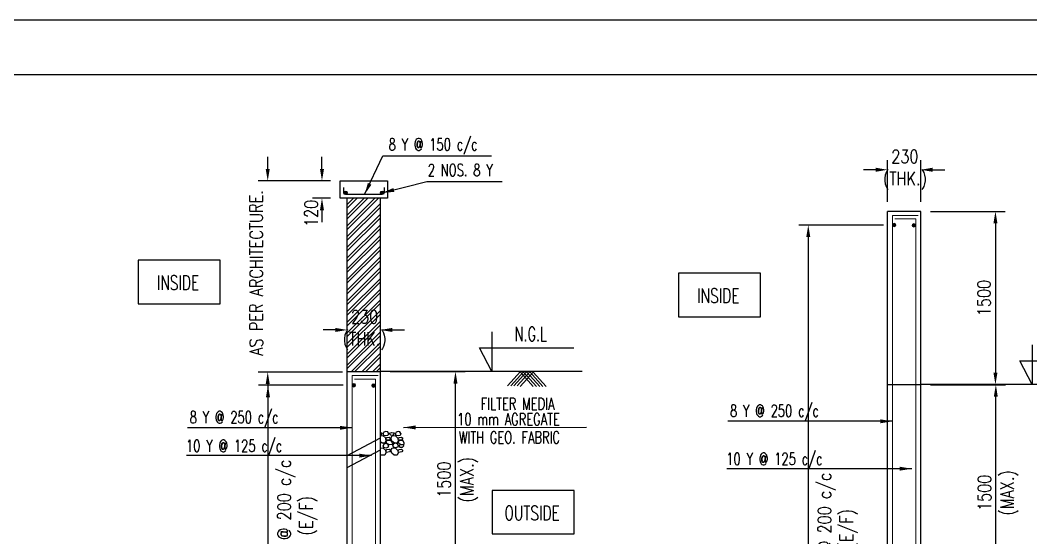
# Model space of a CAD drawing. Extents: x 345615 to 1272425, y -526289 to -156124.
# Drawn here: x 918692 to 939739, y -277048 to -266277 of the extents above; entities that cross this region are included whole.
import ezdxf
from ezdxf.enums import TextEntityAlignment as Align
from ezdxf.lldxf.tags import DXFTag

# ---------------------------------------------------------------- set-up
doc = ezdxf.new("R2010")
doc.units = 0
doc.header["$LTSCALE"] = 500
doc.header["$MEASUREMENT"] = 0
doc.header["$PDMODE"] = 35
doc.header["$PDSIZE"] = -15
doc.linetypes.add('HIDDEN2', pattern=[0.1875, 0.125, -0.0625])
doc.layers.get('DEFPOINTS').update_dxf_attribs({"color": 4})
for name, color, linetype in [('BEAM', 4, 'Continuous'), ('Layer1', 7, 'Continuous'), ('LEVEL SECTION', 3, 'Continuous'), ('S-CONCRET LINE', 4, 'Continuous'), ('S-DIM-1', 5, 'Continuous'), ('S-DIMANTION', 5, 'Continuous'), ('S-HATCH', 253, 'Continuous'), ('S-LEVEL SECTION', 3, 'Continuous'), ('S-REINF', 6, 'Continuous'), ('S-REINFORCEMENT', 6, 'Continuous'), ('S-TEXT', 2, 'Continuous'), ('S-TEXT-1', 4, 'Continuous'), ('s_TITILE', 9, 'Continuous')]:
    doc.layers.add(name, color=color, linetype=linetype)
doc.layers.add('hatch', color=7, linetype='Continuous', lineweight=5)
doc.layers.add('RIDE-PROFILE', color=8, linetype='Continuous', lineweight=25)
doc.styles.add('ROMANS', font='simplex.shx', dxfattribs={"width": 0.8, "height": 275, "bigfont": 'bigfont.shx'})
tags = doc.linetypes.add('HIDDEN', pattern=[0.375, 0.25, -0.125]).pattern_tags.tags
tags[6:7] = [DXFTag(74, 4), DXFTag(75, 0), DXFTag(340, '0'), DXFTag(46, 1.0), DXFTag(50, 0.0), DXFTag(44, 0.0), DXFTag(45, 0.0)]
tags[4:5] = [DXFTag(74, 4), DXFTag(75, 0), DXFTag(340, '0'), DXFTag(46, 1.0), DXFTag(50, 0.0), DXFTag(44, 0.0), DXFTag(45, 0.0)]
doc.dimstyles.new('dim100', dxfattribs={"dimtxt": 250, "dimasz": 250, "dimexe": 200, "dimexo": 200, "dimgap": 100, "dimtad": 1, "dimdec": 0, "dimzin": 0, "dimdsep": 46, "dimtxsty": 'ROMANS', "dimcen": 0, "dimclrd": 5, "dimclre": 5, "dimclrt": 4, "dimadec": 0, "dimazin": 0, "dimtfac": 1, "dimtdec": 0, "dimtix": 1, "dimtofl": 0, "dimtmove": 2, "dimatfit": 3, "dimfxl": 0, "dimtolj": 1, "dimtzin": 0, "dimlwd": -1, "dimlwe": -1, "dimarcsym": 0})
doc.dimstyles.new('dim33.33', dxfattribs={"dimtxt": 250, "dimasz": 250, "dimexe": 200, "dimexo": 200, "dimgap": 100, "dimtad": 1, "dimdec": 0, "dimlfac": 0.333331, "dimzin": 0, "dimdsep": 46, "dimtxsty": 'ROMANS', "dimcen": 0, "dimclrd": 5, "dimclre": 5, "dimclrt": 4, "dimadec": 0, "dimazin": 0, "dimtfac": 1, "dimtdec": 0, "dimtix": 1, "dimtofl": 0, "dimtmove": 2, "dimatfit": 3, "dimfxl": 0, "dimtolj": 1, "dimtzin": 0, "dimlwd": -1, "dimlwe": -1, "dimarcsym": 0})

# ---------------------------------------------------------------- blocks, each defined once
blk = doc.blocks.new('*D933')
at = {"layer": 'DEFPOINTS', "color": 0}
for p in [(925617, -273873, -6), (923852, -280206), (925642, -280206)]:
    blk.add_point(p, dxfattribs=at)
at = {"layer": 'S-DIM-1', "color": 5}
for p, q in [((925417, -273873), (923652, -273873)), ((923852, -274123), (923852, -279956)), ((925442, -280206), (923652, -280206))]:
    blk.add_line(p, q, dxfattribs=at)
for points in [[(923810, -274123), (923894, -274123), (923852, -273873)], [(923810, -279956), (923894, -279956), (923852, -280206)]]:
    blk.add_solid(points, dxfattribs=at)
at = {"layer": 'S-DIM-1', "color": 4, "insert": (924465, -276588), "char_height": 275, "attachment_point": 5, "rotation": 90, "style": 'ROMANS'}
blk.add_mtext('\\A1;8 Y @ 200 c/c\\P(E/F)', dxfattribs=at)
blk = doc.blocks.new('*D936')
at = {"layer": 'DEFPOINTS', "color": 0}
for p in [(926194, -273589), (927757, -273589), (926194, -278089)]:
    blk.add_point(p, dxfattribs=at)
at = {"layer": 'S-DIM-1', "color": 5}
for p, q in [((926394, -273589), (927957, -273589)), ((927757, -277839), (927757, -273839)), ((926394, -278089), (927957, -278089))]:
    blk.add_line(p, q, dxfattribs=at)
for points in [[(927716, -273839), (927799, -273839), (927757, -273589)], [(927716, -277839), (927799, -277839), (927757, -278089)]]:
    blk.add_solid(points, dxfattribs=at)
at = {"layer": 'S-DIM-1', "color": 4, "char_height": 275, "rotation": 90, "style": 'ROMANS'}
for s, insert, attachment_point in [('\\A1;1500', (927657, -275839), 8), ('\\A1;(MAX.)', (927857, -275839), 2)]:
    blk.add_mtext(s, dxfattribs=dict(at, insert=insert, attachment_point=attachment_point))
blk = doc.blocks.new('A$C1DFA76C7')
at = {"color": 253, "linetype": 'Continuous'}
for p, q in [((-136, 449), (-121, 413)), ((-134, 449), (-118, 485)), ((-118, 485), (-78, 497)), ((-78, 497), (-37, 482)), ((-37, 482), (-22, 449)), ((-35, 413), (-22, 449)), ((-4, 449), (4, 469)), ((24, 418), (-4, 449)), ((52, 474), (4, 469)), ((82, 424), (24, 418)), ((103, 462), (52, 474)), ((105, 449), (82, 424)), ((105, 449), (103, 462)), ((118, 449), (133, 413)), ((120, 449), (136, 485)), ((136, 485), (176, 497)), ((176, 497), (217, 482)), ((217, 482), (232, 449)), ((219, 413), (232, 449)), ((250, 449), (258, 469)), ((278, 418), (250, 449)), ((289, 473), (258, 469)), ((-207, 258), (-179, 309)), ((-207, 228), (-207, 258)), ((-144, 223), (-207, 228)), ((-201, 197), (-193, 217)), ((-145, 222), (-193, 217)), ((-179, 309), (-113, 309)), ((-149, 378), (-174, 352)), ((-174, 352), (-154, 322)), ((-154, 322), (-90, 314)), ((-98, 370), (-149, 378)), ((-94, 209), (-145, 222)), ((-90, 251), (-144, 223)), ((-121, 413), (-78, 401)), ((-113, 309), (-80, 286)), ((-78, 352), (-98, 370)), ((-90, 314), (-78, 337)), ((-80, 286), (-90, 251)), ((-82, 203), (-66, 239)), ((-78, 401), (-35, 413)), ((-75, 355), (-78, 302)), ((-78, 337), (-78, 352)), ((-78, 302), (-57, 253)), ((-17, 408), (-75, 355)), ((-66, 239), (-26, 251)), ((-57, 253), (-4, 251)), ((-26, 251), (15, 236)), ((44, 403), (-17, 408)), ((-4, 251), (52, 294)), ((15, 236), (30, 203)), ((29, 258), (75, 309)), ((47, 228), (29, 258)), ((72, 358), (44, 403)), ((110, 223), (47, 228)), ((52, 294), (72, 358)), ((75, 309), (141, 309)), ((105, 378), (80, 352)), ((80, 352), (100, 322)), ((100, 322), (164, 314)), ((156, 370), (105, 378)), ((164, 251), (110, 223)), ((120, 195), (136, 231)), ((133, 413), (176, 401)), ((136, 231), (176, 243)), ((141, 309), (174, 286)), ((176, 352), (156, 370)), ((164, 314), (176, 337)), ((174, 286), (164, 251)), ((176, 401), (219, 413)), ((179, 355), (176, 302)), ((176, 337), (176, 352)), ((176, 302), (197, 253)), ((176, 243), (217, 228)), ((237, 408), (179, 355)), ((197, 253), (250, 251)), ((217, 228), (232, 195)), ((289, 404), (237, 408)), ((250, 251), (289, 281)), ((289, 420), (278, 418)), ((-173, 166), (-201, 197)), ((-149, 124), (-174, 98)), ((-174, 98), (-154, 68)), ((-114, 171), (-173, 166)), ((-154, 68), (-90, 60)), ((-98, 116), (-149, 124)), ((-92, 197), (-114, 171)), ((-78, 98), (-98, 116)), ((-92, 197), (-94, 209)), ((-90, 60), (-78, 83)), ((-84, 203), (-69, 168)), ((-75, 101), (-78, 48)), ((-78, 83), (-78, 98)), ((-78, 48), (-58, 0)), ((-17, 154), (-75, 101)), ((-69, 168), (-26, 155)), ((-26, 155), (17, 168)), ((44, 149), (-17, 154)), ((0, 0), (52, 40)), ((17, 168), (30, 203)), ((72, 104), (44, 149)), ((52, 40), (72, 104)), ((105, 124), (80, 98)), ((80, 98), (100, 68)), ((100, 68), (164, 60)), ((156, 116), (105, 124)), ((118, 195), (133, 159)), ((133, 159), (176, 147)), ((176, 98), (156, 116)), ((164, 60), (176, 83)), ((176, 147), (219, 159)), ((179, 101), (176, 48)), ((176, 83), (176, 98)), ((176, 48), (196, 0)), ((237, 154), (179, 101)), ((219, 159), (232, 195)), ((289, 150), (237, 154))]:
    blk.add_line(p, q, dxfattribs=at)
at = {"color": 253}
for p, q in [((196, 0), (289, 0, -10)), ((-58, 0), (0, 0))]:
    blk.add_line(p, q, dxfattribs=at)
blk = doc.blocks.new('*D988')
at = {"layer": 'DEFPOINTS', "color": 0}
for p in [(926194, -272723), (925504, -273589), (926194, -273589)]:
    blk.add_point(p, dxfattribs=at)
at = {"layer": 'S-DIM-1', "color": 5}
for p, q in [((925504, -273389), (925504, -272523)), ((926194, -273389), (926194, -272523)), ((925254, -272723), (925004, -272723)), ((926444, -272723), (926694, -272723))]:
    blk.add_line(p, q, dxfattribs=at)
for points in [[(925254, -272681), (925254, -272765), (925504, -272723)], [(926444, -272681), (926444, -272765), (926194, -272723)]]:
    blk.add_solid(points, dxfattribs=at)
at = {"layer": 'S-DIM-1', "color": 4, "insert": (925864, -272723), "char_height": 275, "attachment_point": 5, "style": 'ROMANS'}
blk.add_mtext('\\A1;230\\P(THK.)', dxfattribs=at)
blk = doc.blocks.new('*D997')
at = {"layer": 'DEFPOINTS', "color": 0}
for p in [(925354, -269622), (924977, -269982), (925354, -269982)]:
    blk.add_point(p, dxfattribs=at)
at = {"layer": 'S-DIM-1', "color": 5}
for p, q in [((924977, -269372), (924977, -269122)), ((925154, -269622), (924777, -269622)), ((925154, -269982), (924777, -269982)), ((924977, -270232), (924977, -270482))]:
    blk.add_line(p, q, dxfattribs=at)
for points in [[(924935, -269372), (925019, -269372), (924977, -269622)], [(924935, -270232), (925019, -270232), (924977, -269982)]]:
    blk.add_solid(points, dxfattribs=at)
at = {"layer": 'S-DIM-1', "color": 4, "insert": (924752, -270297), "char_height": 275, "attachment_point": 5, "rotation": 90, "style": 'ROMANS'}
blk.add_mtext('\\A1;120', dxfattribs=at)
blk = doc.blocks.new('*D998')
at = {"layer": 'DEFPOINTS', "color": 0, "linetype": 'ByBlock', "ltscale": 20}
for p in [(925354, -269622, 5), (923847, -273600), (925604, -273600, 0)]:
    blk.add_point(p, dxfattribs=at)
at = {"layer": 'S-DIMANTION', "color": 5, "linetype": 'ByBlock', "ltscale": 20}
for p, q in [((923847, -269372), (923847, -269122)), ((925154, -269622), (923647, -269622)), ((925404, -273600), (923647, -273600)), ((923847, -273850), (923847, -274100))]:
    blk.add_line(p, q, dxfattribs=at)
for points in [[(923805, -269372), (923889, -269372), (923847, -269622)], [(923805, -273850), (923889, -273850), (923847, -273600)]]:
    blk.add_solid(points, dxfattribs=at)
at = {"layer": 'S-DIMANTION', "color": 4, "linetype": 'ByBlock', "lineweight": -2, "ltscale": 20, "insert": (923609, -271611), "char_height": 275, "attachment_point": 5, "rotation": 90, "style": 'ROMANS'}
blk.add_mtext('\\A1; AS PER ARCHITECTURE.', dxfattribs=at)
blk = doc.blocks.new('*D878')
at = {"layer": 'DEFPOINTS', "color": 0}
for p in [(936871, -270539, -6), (935105, -280479), (936896, -280479)]:
    blk.add_point(p, dxfattribs=at)
at = {"layer": 'S-DIM-1', "color": 5}
for p, q in [((936671, -270539), (934905, -270539)), ((935105, -270789), (935105, -280229)), ((936696, -280479), (934905, -280479))]:
    blk.add_line(p, q, dxfattribs=at)
for points in [[(935063, -270789), (935147, -270789), (935105, -270539)], [(935063, -280229), (935147, -280229), (935105, -280479)]]:
    blk.add_solid(points, dxfattribs=at)
at = {"layer": 'S-DIM-1', "color": 4, "insert": (935718, -276860), "char_height": 275, "attachment_point": 5, "rotation": 90, "style": 'ROMANS'}
blk.add_mtext('\\A1;8 Y @ 200 c/c\\P(E/F)', dxfattribs=at)
blk = doc.blocks.new('*D881')
at = {"layer": 'DEFPOINTS', "color": 0}
for p in [(937447, -273862), (939011, -273862), (937447, -278362)]:
    blk.add_point(p, dxfattribs=at)
at = {"layer": 'S-DIM-1', "color": 5}
for p, q in [((937647, -273862), (939211, -273862)), ((939011, -278112), (939011, -274112)), ((937647, -278362), (939211, -278362))]:
    blk.add_line(p, q, dxfattribs=at)
for points in [[(938969, -274112), (939052, -274112), (939011, -273862)], [(938969, -278112), (939052, -278112), (939011, -278362)]]:
    blk.add_solid(points, dxfattribs=at)
at = {"layer": 'S-DIM-1', "color": 4, "char_height": 275, "rotation": 90, "style": 'ROMANS'}
for s, insert, attachment_point in [('\\A1;(MAX.)', (939111, -276112), 2), ('\\A1;1500', (938911, -276112), 8)]:
    blk.add_mtext(s, dxfattribs=dict(at, insert=insert, attachment_point=attachment_point))
blk = doc.blocks.new('*D883')
at = {"layer": 'DEFPOINTS', "color": 0}
for p in [(937447, -270255), (937447, -273862, -216), (939003, -273862)]:
    blk.add_point(p, dxfattribs=at)
at = {"layer": 'S-DIM-1', "color": 5}
for p, q in [((937647, -270255), (939203, -270255)), ((939003, -270505), (939003, -273612)), ((937647, -273862), (939203, -273862))]:
    blk.add_line(p, q, dxfattribs=at)
for points in [[(938961, -270505), (939045, -270505), (939003, -270255)], [(938961, -273612), (939045, -273612), (939003, -273862)]]:
    blk.add_solid(points, dxfattribs=at)
at = {"layer": 'S-DIM-1', "color": 4, "insert": (938765, -272058), "char_height": 275, "attachment_point": 5, "rotation": 90, "style": 'ROMANS'}
blk.add_mtext('\\A1;1500', dxfattribs=at)
blk = doc.blocks.new('*D884')
at = {"layer": 'DEFPOINTS', "color": 0}
for p in [(937447, -269389), (936757, -270255), (937447, -270255)]:
    blk.add_point(p, dxfattribs=at)
at = {"layer": 'S-DIM-1', "color": 5}
for p, q in [((936757, -270055), (936757, -269189)), ((937447, -270055), (937447, -269189)), ((936507, -269389), (936257, -269389)), ((937697, -269389), (937947, -269389))]:
    blk.add_line(p, q, dxfattribs=at)
for points in [[(936507, -269347), (936507, -269431), (936757, -269389)], [(937697, -269347), (937697, -269431), (937447, -269389)]]:
    blk.add_solid(points, dxfattribs=at)
at = {"layer": 'S-DIM-1', "color": 4, "insert": (937117, -269389), "char_height": 275, "attachment_point": 5, "style": 'ROMANS'}
blk.add_mtext('\\A1;230\\P(THK.)', dxfattribs=at)
blk = doc.blocks.new('zw$155A')
at = {"layer": 's_TITILE', "color": 7}
blk.add_lwpolyline([(0, 0), (88000, 0), (88000, 58000), (0, 58000)], close=True, dxfattribs=at)
at = {"layer": 's_TITILE', "color": 1}
blk.add_lwpolyline([(1300, 800), (78500, 800), (78500, 57200), (1300, 57200)], close=True, dxfattribs=at)

msp = doc.modelspace()

# ---------------------------------------------------------------- hatches: boundary and pattern name
at = {"layer": 'S-HATCH'}
h = msp.add_hatch(dxfattribs=at)
h.set_pattern_fill('ANSI32', color=256, scale=420, style=0)
h.set_pattern_definition([(45, (-7803947.44, 120024.74), (-111.369318, 111.369318), []), (45, (-7803873.2, 120024.74), (-111.369318, 111.369318), [])])
h.paths.add_polyline_path([(926193.862, -273589.336), (926193.862, -269983.013), (925503.862, -269983.013), (925503.862, -273589.336)])
h.paths.add_polyline_path([(925281.169, -272124.815), (925281.169, -273321.243), (926446.645, -273321.243), (926446.645, -272124.815)], flags=24)
at = {"layer": 'S-REINF', "lineweight": 5}
for points in [[(936857.004, -270539.113, 1), (936931.653, -270539.113, 1)], [(937267.679, -270546.777, 1), (937342.328, -270546.777, 1)], [(925603.862, -273873.241, 1), (925678.512, -273873.241, 1)], [(926014.537, -273880.905, 1), (926089.187, -273880.905, 1)]]:
    msp.add_hatch(color=256, dxfattribs=at).paths.add_polyline_path(points)

# ---------------------------------------------------------------- linework, layer by layer
at = {"color": 4, "lineweight": 5}
msp.add_line((926193.862, -269982.429, -10.658), (925503.862, -269982.362, -10.658), dxfattribs=at)
at = {"layer": 'BEAM', "linetype": 'ByBlock', "lineweight": -2, "ltscale": 20}
for p, q in [((925503.862, -280281.336, -10.398), (925503.862, -269983.013, -10.657)), ((926193.862, -269983.013, 205.413), (925503.862, -269983.013, -10.657)), ((926193.862, -273589.336, -10.566), (926193.862, -269983.013, -16.09)), ((936757.004, -280553.532, 0.015), (936757.004, -270255.209, -0.244)), ((937447.004, -270255.209, 215.826), (936757.004, -270255.209, -0.244)), ((937447.004, -273861.532, -0.153), (937447.004, -270255.209, -5.677)), ((925503.862, -273589.336, -10.566), (926193.862, -273589.336, -10.566)), ((926193.862, -281481.336, -10.428), (926193.862, -273589.336, -10.566)), ((937447.004, -281753.532, -0.015), (937447.004, -273861.532, -0.153))]:
    msp.add_line(p, q, dxfattribs=at)
at = {"layer": 'hatch', "color": 9, "linetype": 'HIDDEN2', "lineweight": -2, "ltscale": 500}
msp.add_line((936757.004, -273861.532, -0.153), (937447.004, -273861.532, -0.153), dxfattribs=at)
at = {"layer": 'Layer1', "linetype": 'Continuous'}
for p, q in [((928840.703, -273888.795, -10.566), (929110.265, -273589.032, -10.566)), ((928907.946, -273888.795, -10.566), (929177.508, -273589.032, -10.566)), ((928975.189, -273888.795, -10.566), (929244.751, -273589.032, -10.566)), ((929042.432, -273888.795, -10.566), (929311.994, -273589.032, -10.566)), ((929107.886, -273898.652, -10.566), (929377.174, -273599.194, -10.566)), ((929377.764, -273898.956, -10.566), (929108.476, -273599.498, -10.566)), ((929444.733, -273898.652, -10.566), (929175.445, -273599.194, -10.566)), ((929511.976, -273898.652, -10.566), (929242.688, -273599.194, -10.566)), ((929579.219, -273898.652, -10.566), (929309.931, -273599.194, -10.566)), ((929646.462, -273898.652, -10.566), (929377.174, -273599.194, -10.566))]:
    msp.add_line(p, q, dxfattribs=at)
at = {"layer": 'RIDE-PROFILE', "color": 2, "linetype": 'HIDDEN', "ltscale": 1000}
for p, q in [((925503.862, -275332.848, -10.533), (926193.862, -274965.505, -10.533)), ((925503.862, -275587.747, -10.533), (926193.862, -275220.404, -10.533))]:
    msp.add_line(p, q, dxfattribs=at)
at = {"layer": 'S-CONCRET LINE', "elevation": -10.658}
msp.add_lwpolyline([(925353.862, -269982.362), (925353.862, -269622.362), (926343.862, -269622.362), (926343.862, -269982.362)], close=True, dxfattribs=at)
at = {"layer": 'S-LEVEL SECTION'}
for p, q in [((930396.203, -273589.336, -10.566), (926193.862, -273589.336, -10.566)), ((941649.344, -273861.532, -0.153), (937447.004, -273861.532, -0.153))]:
    msp.add_line(p, q, dxfattribs=at)
for points, elevation in [([(928516.844, -272763.777), (928516.844, -273589.336), (928257.343, -273095.787), (930220.791, -273095.787)], -18.086), ([(939769.986, -273035.973), (939769.986, -273861.532), (939510.485, -273367.982), (941473.932, -273367.982)], -7.672)]:
    msp.add_lwpolyline(points, dxfattribs=dict(at, elevation=elevation))
at = {"layer": 'S-REINF', "color": 6, "lineweight": 5}
for p, q in [((936857.004, -281479.322, 0.012), (936857.004, -270338.865, -5.677)), ((936857.004, -270338.865, -5.677), (937397.004, -270338.865, -5.677)), ((936907.004, -270413.865, -5.677), (937347.004, -270413.865, -5.677)), ((937347.004, -281570.32), (937347.004, -270413.865, -5.677)), ((925603.862, -281207.127, -10.401), (925603.862, -273672.993, -15.999)), ((925603.862, -273672.993, -15.999), (926143.862, -273672.993, -15.999)), ((925653.862, -273747.993, -15.999), (926093.862, -273747.993, -15.999)), ((926093.862, -281298.124, -10.413), (926093.862, -273747.993, -15.999))]:
    msp.add_line(p, q, dxfattribs=at)
at = {"layer": 'S-REINF', "lineweight": 5}
for centre in [(936894.328, -270539.113, -5.677), (937305.004, -270546.777, -5.677), (925641.187, -273873.241, -15.999), (926051.862, -273880.905, -15.999)]:
    msp.add_circle(centre, 37.325, dxfattribs=at)
at = {"layer": 'S-REINFORCEMENT', "color": 5, "elevation": -10.658}
msp.add_lwpolyline([(926268.862, -269757.362), (926268.862, -269869.862, -0.414213562), (926231.362, -269907.362), (925466.362, -269907.362, -0.414213562), (925428.862, -269869.862), (925428.862, -269757.362)], format="xyb", dxfattribs=at)
at = {"layer": 'S-REINFORCEMENT', "color": 5, "const_width": 37.5, "elevation": -10.658}
for points in [[(925447.612, -269869.862, 1), (925485.112, -269869.862, 1)], [(926250.112, -269869.862, -1), (926212.612, -269869.862, -1)]]:
    msp.add_lwpolyline(points, format="xyb", close=True, dxfattribs=at)
at = {"layer": 'S-REINFORCEMENT', "color": 5}
for centre in [(925466.362, -269869.862, -10.658), (926231.362, -269869.862, -10.658)]:
    msp.add_circle(centre, 37.5, dxfattribs=at)
at = {"layer": 'S-TEXT-1', "ltscale": 0.3}
for points, elevation in [([(922854.249, -271269.101), (921149.265, -271269.101), (921149.265, -272176.67), (922854.249, -272176.67)], -40.475), ([(934107.39, -271541.297), (932402.406, -271541.297), (932402.406, -272448.865), (934107.39, -272448.865)], -30.062), ([(930228.013, -276061.303), (928523.029, -276061.303), (928523.029, -276968.871), (930228.013, -276968.871)], -256.454)]:
    msp.add_lwpolyline(points, close=True, dxfattribs=dict(at, elevation=elevation))

# ---------------------------------------------------------------- block references
at = {"xscale": 1.420454545454545, "yscale": 1.420454545454545, "zscale": 1.420454545454545}
msp.add_blockref('zw$155A', (874833.83, -348663.35), dxfattribs=at)
at = {"color": 0, "xscale": -1}
msp.add_blockref('A$C1DFA76C7', (926483.655, -275330.256, 8.431), dxfattribs=at)

# ---------------------------------------------------------------- texts
at = {"layer": 'LEVEL SECTION', "style": 'ROMANS', "width": 0.65}
msp.add_text('N.G.L', height=300, dxfattribs=at).set_placement((928991.057, -272954.991, -10.566))
at = {"layer": 'S-TEXT', "color": 2, "ltscale": 11, "style": 'ROMANS', "width": 0.7}
for s, p in [('INSIDE', (921978.377, -271889.073, -112.468)), ('INSIDE', (933231.518, -272161.268, -102.055)), ('OUTSIDE', (929352.142, -276681.274, -328.447))]:
    msp.add_text(s, height=300, dxfattribs=at).set_placement(p, align=Align.CENTER)
at = {"layer": 'S-TEXT-1', "style": 'ROMANS', "width": 0.7}
for s, p in [('8 Y @ 150 c/c', (926364.362, -268861.607, -10.658)), ('2 NOS. 8 Y', (927182.473, -269396.129, -10.658)), ('FILTER MEDIA', (928281.762, -274259.576, -1.409)), ('8 Y @ 250 c/c', (933473.462, -274405.316, -30.062)), ('8 Y @ 250 c/c', (922220.321, -274540.346, -40.475)), ('10 mm AGREGATE', (927791.263, -274583.143, -1.409)), ('WITH GEO. FABRIC', (927827.488, -274958.952, -1.409)), ('10 Y @ 125 c/c', (922145.383, -275135.631, -40.475)), ('10 Y @ 125 c/c', (933398.524, -275407.827, -30.062))]:
    msp.add_text(s, height=250, dxfattribs=at).set_placement(p, align=Align.MIDDLE_LEFT)

# ---------------------------------------------------------------- dimensions: what is measured, and where the dimension line sits
at = {"layer": 'S-DIM-1'}
for base, p1, p2, picture, middle in [((937447.004, -269388.901, -0.244), (936757.004, -270255.209, -0.244), (937447.004, -270255.209, -0.244), '*D884', (937117.048, -269388.901, -0.244)), ((926193.862, -272723.029, -10.566), (925503.862, -273589.336, -10.566), (926193.862, -273589.336, -10.566), '*D988', (925863.907, -272723.029, -10.566))]:
    dim = msp.add_linear_dim(base=base, p1=p1, p2=p2, angle=180, text='<>\\X(THK.)', dimstyle='dim33.33', dxfattribs=at)
    dim.commit()
    dim.dimension.update_dxf_attribs({"geometry": picture, "text_midpoint": middle, "dimtype": 160})
dim = msp.add_linear_dim(base=(924977.112, -269982.362, -10.658), p1=(925353.862, -269622.362, -10.658), p2=(925353.862, -269982.362, -10.658), angle=90, dimstyle='dim33.33', dxfattribs=at)
dim.commit()
dim.dimension.update_dxf_attribs({"geometry": '*D997', "text_midpoint": (924752.112, -270296.938, -10.658), "dimtype": 160})
dim = msp.add_linear_dim(base=(939002.988, -273861.532, 215.826), p1=(937447.004, -270255.209, 215.826), p2=(937447.004, -273861.532, -0.153), angle=90, text='1500', dimstyle='dim33.33', override={"dimtxsty": 'ROMANS'}, dxfattribs=at)
dim.commit()
dim.dimension.update_dxf_attribs({"geometry": '*D883', "text_midpoint": (938765.488, -272058.37, 215.826)})
for base, p1, p2, picture, middle in [((935105.136, -280478.66, 0.015), (936870.504, -270539.113, -5.677), (936895.504, -280478.66, 0.015), '*D878', (935718.212, -276859.748, 0.015)), ((923851.995, -280206.464, -10.398), (925617.362, -273873.241, -15.999), (925642.362, -280206.464, -10.398), '*D933', (924465.07, -276587.553, -10.398))]:
    dim = msp.add_linear_dim(base=base, p1=p1, p2=p2, angle=90, text='8 Y @ 200 c/c\\X(E/F)', dimstyle='dim33.33', override={"dimtmove": 1}, dxfattribs=at)
    dim.commit()
    dim.dimension.update_dxf_attribs({"geometry": picture, "text_midpoint": middle, "dimtype": 160})
for base, p1, p2, picture, middle in [((927757.375, -273589.336, -10.566), (926193.862, -278089.336, -10.566), (926193.862, -273589.336, -10.566), '*D936', (927757.375, -275839.336, -10.566)), ((939010.516, -273861.532, -0.153), (937447.004, -278361.532, -0.153), (937447.004, -273861.532, -0.153), '*D881', (939010.516, -276111.532, -0.153))]:
    dim = msp.add_linear_dim(base=base, p1=p1, p2=p2, angle=90, text='<>\\X(MAX.)', dimstyle='dim33.33', dxfattribs=at)
    dim.commit()
    dim.dimension.update_dxf_attribs({"geometry": picture, "text_midpoint": middle})
at = {"layer": 'S-DIMANTION', "linetype": 'ByBlock', "lineweight": -2, "ltscale": 20}
dim = msp.add_linear_dim(base=(923846.947, -273600.085, -15.833), p1=(925353.862, -269622.362, -10.658), p2=(925603.862, -273600.085, -16.001), angle=90, text=' AS PER ARCHITECTURE.', dimstyle='dim33.33', dxfattribs=at)
dim.commit()
dim.dimension.update_dxf_attribs({"geometry": '*D998', "text_midpoint": (923609.447, -271611.224, -15.833)})

# ---------------------------------------------------------------- leaders
at = {"color": 0}
msp.add_leader([(926676.585, -274752.977, 8.431), (930483.08, -274745.723, 8.431)], dimstyle='dim33.33', override={"dimgap": 100, "dimtad": 0}, dxfattribs=at)
at = {"layer": 'S-DIM-1'}
for points, dimstyle in [([(925863.362, -269907.362, -10.658), (926244.362, -269101.607, -10.658), (928509.932, -269101.607, -10.658)], 'dim33.33'), ([(926231.362, -269869.862, -10.658), (927163.709, -269636.129, -10.658), (928731.079, -269636.129, -10.658)], 'dim33.33'), ([(936857.004, -274624.524, -30.062), (933432.39, -274624.526, -30.062)], 'dim100'), ([(925603.862, -274759.554, -40.475), (922179.249, -274759.556, -40.475)], 'dim100'), ([(926005.609, -275338.756, -40.475), (922154.311, -275338.757, -40.475)], 'dim100'), ([(937258.75, -275610.951, -30.062), (933407.452, -275610.953, -30.062)], 'dim100')]:
    msp.add_leader(points, dimstyle=dimstyle, dxfattribs=at)

doc.saveas('drawing.dxf')
